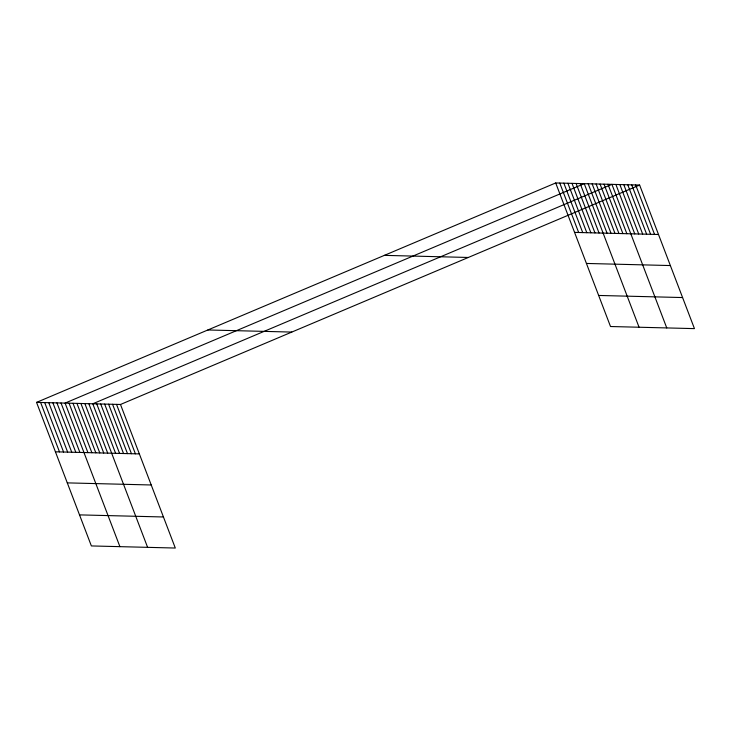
<?xml version="1.0" encoding="UTF-8"?>
<svg xmlns="http://www.w3.org/2000/svg" width="731" height="731" viewBox="0 0 731 731"><rect width="100%" height="100%" fill="white"/><g stroke="black" fill="none" stroke-linecap="round" stroke-linejoin="round"><path stroke-width="1.1" d="M36.55 402.379L120.487 404.481L175.303 548.04L91.375 545.938L36.55 402.379L555.697 182.96L639.625 185.062L694.45 328.621L610.513 326.519L555.697 182.96M120.487 404.481L639.625 185.062M574.575 232.394L658.503 234.496M384.378 255.366L468.315 257.467M586.436 263.452L670.364 265.554M598.652 295.452L682.59 297.554M207.869 329.973L291.797 332.075M55.428 451.813L139.356 453.914M67.289 482.88L151.226 484.982M79.505 514.88L163.442 516.981M635.668 184.961L654.547 234.395M631.712 184.861L650.59 234.295M627.755 184.76L646.633 234.194M623.799 184.66L642.677 234.094M619.842 184.559L638.72 233.993M615.886 184.468L634.764 233.902M666.754 327.927L611.929 184.367L92.782 403.786L147.607 547.355M607.973 184.267L626.851 233.701M604.016 184.166L622.894 233.6M600.06 184.066L618.938 233.5M596.103 183.965L614.981 233.399M592.147 183.865L611.025 233.308M588.19 183.773L607.068 233.207M639.058 327.232L584.233 183.673L65.086 403.092L119.911 546.66M580.158 183.572L599.036 233.006M576.083 183.463L594.961 232.906M572.007 183.362L590.876 232.796M567.923 183.262L586.801 232.696M563.848 183.161L582.726 232.595M559.772 183.061L578.65 232.495M116.531 404.38L135.399 453.814M112.565 404.28L131.443 453.723M108.608 404.188L127.486 453.622M104.652 404.088L123.53 453.522M100.695 403.987L119.573 453.421M96.739 403.887L115.617 453.321M88.826 403.686L107.704 453.129M84.869 403.594L103.747 453.028M80.913 403.494L99.791 452.928M76.956 403.393L95.834 452.827M72.999 403.293L91.878 452.727M69.043 403.192L87.921 452.626M61.011 402.991L79.889 452.425M56.936 402.891L75.814 452.325M52.86 402.79L71.739 452.224M48.776 402.69L67.654 452.123M44.701 402.58L63.579 452.023M40.625 402.479L59.503 451.913"/></g></svg>
